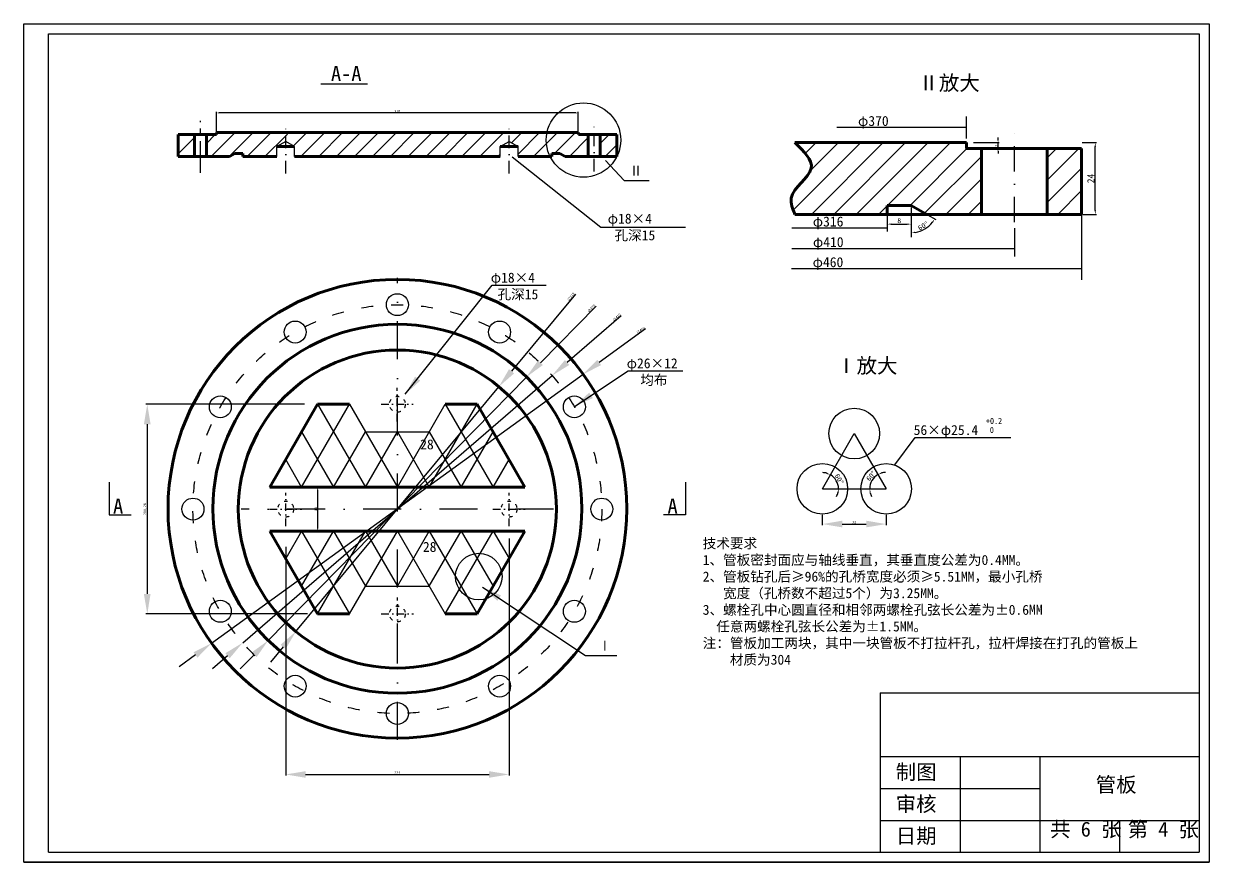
# Model space of a CAD drawing. Header units: millimetres. Extents: x 587 to 7218, y 317 to 4068.
# Drawn here: x 4081 to 5270, y 746 to 1587 of the extents above; entities that cross this region are included whole.
import ezdxf

# ---------------------------------------------------------------- set-up
doc = ezdxf.new("R2010")
doc.units = ezdxf.units.MM
for name, pattern in [('ACAD_ISO03W100', [30, 12, -18]), ('CENTER', [50.8, 31.75, -6.35, 6.35, -6.35]), ('DASHDOTX2', [50.8, 25.4, -12.7, 0, -12.7])]:
    doc.linetypes.add(name, pattern=pattern)
doc.dimstyles.new('ISO-25', dxfattribs={"dimtxt": 2.5, "dimasz": 2.5, "dimexe": 1.25, "dimexo": 0.625, "dimtad": 1, "dimtxsty": 'Standard', "dimcen": 2.5, "dimadec": 0, "dimazin": 0, "dimtfac": 1, "dimtmove": 0, "dimatfit": 3, "dimfxl": 0, "dimarcsym": 0})
doc.dimstyles.new('小标注', dxfattribs={"dimtxt": 3, "dimasz": 2, "dimexe": 1.25, "dimexo": 1, "dimgap": 1, "dimtad": 1, "dimtxsty": 'Standard', "dimcen": 2.5, "dimadec": 0, "dimazin": 0, "dimtfac": 1, "dimtmove": 0, "dimatfit": 3, "dimfxl": 0, "dimarcsym": 0})
pattern_1 = [(45, (416.811, -2272.231), (-8.980256, 8.980256), [])]

# ---------------------------------------------------------------- blocks, each defined once
blk = doc.blocks.new('*D85')
at = {"color": 0, "lineweight": -2}
for start, end in [(120, 180), (92.079, 106.0395), (193.9605, 207.921)]:
    blk.add_arc((4945.7, 1120.8), 16.5, start, end, dxfattribs=at)
at = {"color": 0}
for points in [[(4941.4, 1136), (4940.9, 1137.2), (4937.5, 1135)], [(4929.1, 1116.7), (4930.4, 1116.9), (4929.2, 1120.8)]]:
    blk.add_solid(points, dxfattribs=at)
at = {"layer": 'Defpoints', "color": 0}
for p in [(4913.7, 1176.2), (4881.7, 1120.8), (4930.2, 1126.4), (4945.7, 1120.8), (4945.7, 1120.8)]:
    blk.add_point(p, dxfattribs=at)
at = {"color": 0, "insert": (4930.5, 1133.7), "char_height": 5, "attachment_point": 5, "rotation": 49.6714}
blk.add_mtext('60°', dxfattribs=at)
blk = doc.blocks.new('*D92')
at = {"color": 0, "lineweight": -2}
for p, q in [((4704.5, 1281.2), (4658, 1247.5)), ((4269.2, 965.9), (4641.8, 1235.7)), ((4253, 954.2), (4236.8, 942.4))]:
    blk.add_line(p, q, dxfattribs=at)
at = {"color": 0}
for points in [[(4656, 1250.2), (4659.9, 1244.8), (4641.8, 1235.7)], [(4251.1, 956.9), (4255, 951.5), (4269.2, 965.9)]]:
    blk.add_solid(points, dxfattribs=at)
at = {"layer": 'Defpoints', "color": 0}
for p in [(4641.8, 1235.7), (4269.2, 965.9)]:
    blk.add_point(p, dxfattribs=at)
at = {"color": 0, "insert": (4699.4, 1279.8), "char_height": 2.5, "attachment_point": 5, "rotation": 35.9167}
blk.add_mtext('∅460', dxfattribs=at)
blk = doc.blocks.new('*D93')
at = {"color": 0, "lineweight": -2}
for p, q in [((4680.1, 1294.4), (4625.8, 1247.5)), ((4300.4, 966.4), (4610.7, 1234.4)), ((4285.2, 953.4), (4270.1, 940.3))]:
    blk.add_line(p, q, dxfattribs=at)
at = {"color": 0}
for points in [[(4623.6, 1250), (4628, 1245), (4610.7, 1234.4)], [(4283, 955.9), (4287.4, 950.9), (4300.4, 966.4)]]:
    blk.add_solid(points, dxfattribs=at)
at = {"layer": 'Defpoints', "color": 0}
for p in [(4610.7, 1234.4), (4300.4, 966.4)]:
    blk.add_point(p, dxfattribs=at)
at = {"color": 0, "insert": (4675.4, 1292.8), "char_height": 2.5, "attachment_point": 5, "rotation": 40.8136}
blk.add_mtext('∅410', dxfattribs=at)
blk = doc.blocks.new('*D94')
at = {"color": 0, "lineweight": -2}
for p, q in [((4654.8, 1304.1), (4599, 1247.2)), ((4326, 968.7), (4585, 1232.9)), ((4312, 954.4), (4298, 940.1))]:
    blk.add_line(p, q, dxfattribs=at)
at = {"color": 0}
for points in [[(4596.6, 1249.5), (4601.4, 1244.9), (4585, 1232.9)], [(4309.6, 956.8), (4314.4, 952.1), (4326, 968.7)]]:
    blk.add_solid(points, dxfattribs=at)
at = {"layer": 'Defpoints', "color": 0}
for p in [(4585, 1232.9), (4326, 968.7)]:
    blk.add_point(p, dxfattribs=at)
at = {"color": 0, "insert": (4650, 1301.8), "char_height": 2.5, "attachment_point": 5, "rotation": 45.5688}
blk.add_mtext('∅370', dxfattribs=at)
blk = doc.blocks.new('*D95')
at = {"color": 0, "lineweight": -2}
for p, q in [((4634.1, 1315.9), (4570.1, 1238.6)), ((4353.7, 977.6), (4557.3, 1223.2)), ((4341, 962.2), (4328.2, 946.8))]:
    blk.add_line(p, q, dxfattribs=at)
at = {"color": 0}
for points in [[(4567.5, 1240.8), (4572.6, 1236.5), (4557.3, 1223.2)], [(4338.4, 964.4), (4343.5, 960.1), (4353.7, 977.6)]]:
    blk.add_solid(points, dxfattribs=at)
at = {"layer": 'Defpoints', "color": 0}
for p in [(4557.3, 1223.2), (4353.7, 977.6)]:
    blk.add_point(p, dxfattribs=at)
at = {"color": 0, "insert": (4629.6, 1313.4), "char_height": 2.5, "attachment_point": 5, "rotation": 50.3439}
blk.add_mtext('∅319', dxfattribs=at)
blk = doc.blocks.new('*D73')
at = {"color": 0, "lineweight": -2}
for p, q in [((4362.3, 1205.6), (4203.4, 1205.6)), ((4204.7, 1185.6), (4204.7, 1015.3)), ((4365.5, 995.3), (4203.4, 995.3))]:
    blk.add_line(p, q, dxfattribs=at)
at = {"color": 0}
for points in [[(4201.3, 1185.6), (4208, 1185.6), (4204.7, 1205.6)], [(4201.3, 1015.3), (4208, 1015.3), (4204.7, 995.3)]]:
    blk.add_solid(points, dxfattribs=at)
at = {"layer": 'Defpoints', "color": 0}
for p in [(4363, 1205.6), (4204.7, 995.3), (4366.1, 995.3)]:
    blk.add_point(p, dxfattribs=at)
at = {"color": 0, "insert": (4202.6, 1100.4), "char_height": 2.5, "attachment_point": 5, "rotation": 90}
blk.add_mtext('210,28', dxfattribs=at)
blk = doc.blocks.new('*D74')
at = {"color": 0, "lineweight": -2}
for p, q in [((4567.5, 1071.1), (4567.5, 833.1)), ((4343.5, 1062.6), (4343.5, 833.1)), ((4363.5, 834.3), (4547.5, 834.3))]:
    blk.add_line(p, q, dxfattribs=at)
at = {"color": 0}
for points in [[(4363.5, 837.6), (4363.5, 831), (4343.5, 834.3)], [(4547.5, 837.6), (4547.5, 831), (4567.5, 834.3)]]:
    blk.add_solid(points, dxfattribs=at)
at = {"layer": 'Defpoints', "color": 0}
for p in [(4567.5, 1071.7), (4343.5, 1063.2), (4567.5, 834.3)]:
    blk.add_point(p, dxfattribs=at)
at = {"color": 0, "insert": (4455.5, 836.2), "char_height": 2.5, "attachment_point": 5}
blk.add_mtext('224', dxfattribs=at)
blk = doc.blocks.new('*D75')
at = {"color": 0, "lineweight": -2}
for p, q in [((5033.2, 1468), (5059.2, 1468)), ((5057.9, 1470.5), (5057.9, 1473)), ((5057.9, 1462), (5057.9, 1468)), ((5027.5, 1462), (5059.2, 1462)), ((5057.9, 1459.5), (5057.9, 1457))]:
    blk.add_line(p, q, dxfattribs=at)
at = {"color": 0}
for points in [[(5057.5, 1470.5), (5058.4, 1470.5), (5057.9, 1468)], [(5057.5, 1459.5), (5058.4, 1459.5), (5057.9, 1462)]]:
    blk.add_solid(points, dxfattribs=at)
at = {"layer": 'Defpoints', "color": 0}
for p in [(5032.6, 1468), (5057.9, 1468), (5026.9, 1462)]:
    blk.add_point(p, dxfattribs=at)
at = {"color": 0, "insert": (5056.1, 1465), "char_height": 2.5, "attachment_point": 5, "rotation": 90}
blk.add_mtext('2', dxfattribs=at)
blk = doc.blocks.new('*D105')
at = {"color": 0, "lineweight": -2}
for p, q in [((5142.2, 1468), (5156.7, 1468)), ((5155.4, 1400), (5155.4, 1464)), ((5142.8, 1396), (5156.7, 1396))]:
    blk.add_line(p, q, dxfattribs=at)
at = {"color": 0}
for points in [[(5154.8, 1464), (5156.1, 1464), (5155.4, 1468)], [(5154.8, 1400), (5156.1, 1400), (5155.4, 1396)]]:
    blk.add_solid(points, dxfattribs=at)
at = {"layer": 'Defpoints', "color": 0}
for p in [(5141.2, 1468), (5155.4, 1468), (5141.8, 1396)]:
    blk.add_point(p, dxfattribs=at)
at = {"color": 0, "insert": (5150.9, 1432), "char_height": 7, "attachment_point": 5, "rotation": 90}
blk.add_mtext('24', dxfattribs=at)
blk = doc.blocks.new('*D106')
at = {"color": 0, "lineweight": -2}
blk.add_line((4987.2, 1395.5), (4995.5, 1390.8), dxfattribs=at)
blk.add_arc((4970.8, 1405), 27.3, 278.4134, 321.5866, dxfattribs=at)
at = {"color": 0}
for points in [[(4991.6, 1388.4), (4992.7, 1387.7), (4994.4, 1391.4)], [(4974.8, 1377.4), (4974.7, 1378.7), (4970.8, 1377.7)]]:
    blk.add_solid(points, dxfattribs=at)
at = {"layer": 'Defpoints', "color": 0}
for p in [(4970.8, 1405), (4970.8, 1405), (4986.4, 1396), (4980.1, 1379.4), (4970.8, 1342.8)]:
    blk.add_point(p, dxfattribs=at)
at = {"color": 0, "insert": (4982.7, 1384.4), "char_height": 5, "attachment_point": 5, "rotation": 30}
blk.add_mtext('60°', dxfattribs=at)
blk = doc.blocks.new('*D107')
at = {"color": 0, "lineweight": -2}
for p, q in [((4946.8, 1395), (4946.8, 1385)), ((4970.8, 1402.8), (4970.8, 1385)), ((4950.8, 1386.2), (4966.8, 1386.2))]:
    blk.add_line(p, q, dxfattribs=at)
at = {"color": 0}
for points in [[(4950.8, 1386.9), (4950.8, 1385.6), (4946.8, 1386.2)], [(4966.8, 1386.9), (4966.8, 1385.6), (4970.8, 1386.2)]]:
    blk.add_solid(points, dxfattribs=at)
at = {"layer": 'Defpoints', "color": 0}
for p in [(4970.8, 1403.8), (4946.8, 1396), (4970.8, 1386.2)]:
    blk.add_point(p, dxfattribs=at)
at = {"color": 0, "insert": (4958.8, 1389.7), "char_height": 5, "attachment_point": 5}
blk.add_mtext('8', dxfattribs=at)
blk = doc.blocks.new('*D80')
at = {"color": 0, "lineweight": -2}
for p, q in [((4274, 1478.7), (4274, 1499)), ((4637, 1478.7), (4637, 1499)), ((4634.5, 1497.7), (4276.5, 1497.7))]:
    blk.add_line(p, q, dxfattribs=at)
at = {"color": 0}
for points in [[(4276.5, 1498.1), (4276.5, 1497.3), (4274, 1497.7)], [(4634.5, 1498.1), (4634.5, 1497.3), (4637, 1497.7)]]:
    blk.add_solid(points, dxfattribs=at)
at = {"layer": 'Defpoints', "color": 0}
for p in [(4274, 1497.7), (4274, 1478.1), (4637, 1478.1)]:
    blk.add_point(p, dxfattribs=at)
at = {"color": 0, "insert": (4455.5, 1499.6), "char_height": 2.5, "attachment_point": 5}
blk.add_mtext('370', dxfattribs=at)
blk = doc.blocks.new('*D81')
at = {"color": 0, "lineweight": -2}
for p, q in [((4374.9, 1122.4), (4374.3, 1122.4)), ((4375.5, 1119.9), (4375.5, 1080.9)), ((4374.9, 1078.4), (4374.3, 1078.4))]:
    blk.add_line(p, q, dxfattribs=at)
at = {"color": 0}
for points in [[(4375.1, 1119.9), (4375.9, 1119.9), (4375.5, 1122.4)], [(4375.1, 1080.9), (4375.9, 1080.9), (4375.5, 1078.4)]]:
    blk.add_solid(points, dxfattribs=at)
at = {"layer": 'Defpoints', "color": 0}
for p in [(4375.5, 1122.4), (4375.5, 1078.4), (4375.5, 1078.4)]:
    blk.add_point(p, dxfattribs=at)
at = {"color": 0, "insert": (4373.6, 1100.4), "char_height": 2.5, "attachment_point": 5, "rotation": 90}
blk.add_mtext('44', dxfattribs=at)
blk = doc.blocks.new('*D82')
at = {"color": 0, "lineweight": -2}
for p, q in [((4881.7, 1094.7), (4881.7, 1084.2)), ((4945.7, 1094.7), (4945.7, 1084.2)), ((4901.7, 1085.4), (4925.7, 1085.4))]:
    blk.add_line(p, q, dxfattribs=at)
at = {"color": 0}
for points in [[(4901.7, 1088.8), (4901.7, 1082.1), (4881.7, 1085.4)], [(4925.7, 1088.8), (4925.7, 1082.1), (4945.7, 1085.4)]]:
    blk.add_solid(points, dxfattribs=at)
at = {"layer": 'Defpoints', "color": 0}
for p in [(4881.7, 1095.4), (4945.7, 1095.4), (4945.7, 1085.4)]:
    blk.add_point(p, dxfattribs=at)
at = {"color": 0, "insert": (4913.7, 1087.3), "char_height": 2.5, "attachment_point": 5}
blk.add_mtext('32', dxfattribs=at)
blk = doc.blocks.new('*D108')
at = {"color": 0, "lineweight": -2}
for start, end in [(74.2112, 88.4224), (0, 60), (331.5776, 345.7888)]:
    blk.add_arc((4881.7, 1120.8), 16.2, start, end, dxfattribs=at)
at = {"color": 0}
for points in [[(4886.4, 1136.9), (4885.8, 1135.7), (4889.8, 1134.8)], [(4896.7, 1116.9), (4898, 1116.7), (4897.9, 1120.8)]]:
    blk.add_solid(points, dxfattribs=at)
at = {"layer": 'Defpoints', "color": 0}
for p in [(4913.7, 1176.2), (4881.7, 1120.8), (4881.7, 1120.8), (4896.9, 1126.3), (4945.7, 1120.8)]:
    blk.add_point(p, dxfattribs=at)
at = {"color": 0, "insert": (4898.7, 1130.6), "char_height": 5, "attachment_point": 5, "rotation": 300}
blk.add_mtext('60°', dxfattribs=at)

msp = doc.modelspace()

# ---------------------------------------------------------------- hatches: boundary and pattern name
at = {"ltscale": 0.5}
h = msp.add_hatch(dxfattribs=at)
h.set_pattern_fill('ANSI31', color=256, scale=4, style=0)
h.set_pattern_definition(pattern_1)
h.paths.add_polyline_path([(4235.514, 1454.096), (4252.014, 1454.096), (4252.014, 1476.096), (4235.514, 1476.096)])
h.paths.add_polyline_path([(4287.318, 1454.096), (4292.514, 1457.096), (4300.514, 1457.096), (4300.514, 1454.096), (4334.514, 1454.096), (4334.514, 1464.096), (4343.514, 1469.096), (4343.514, 1478.096), (4274.014, 1478.096), (4274.014, 1476.096), (4264.014, 1476.096), (4264.014, 1454.096)])
h = msp.add_hatch(dxfattribs=at)
h.set_pattern_fill('ANSI31', color=256, scale=4, style=0)
h.set_pattern_definition(pattern_1)
h.paths.add_polyline_path([(4558.514, 1464.096), (4567.514, 1469.096), (4567.514, 1478.096), (4343.514, 1478.096), (4343.514, 1469.096), (4352.514, 1464.096), (4352.514, 1454.096), (4558.514, 1454.096)])
h = msp.add_hatch(dxfattribs=at)
h.set_pattern_fill('ANSI31', color=256, scale=4, style=0)
h.set_pattern_definition(pattern_1)
h.paths.add_polyline_path([(4604.902, 1470.548, -0.05101016), (4605.675, 1478.096), (4567.514, 1478.096), (4567.514, 1469.096), (4576.514, 1464.096), (4576.514, 1454.096), (4608.729, 1454.096, -0.11475779)])
h.paths.add_polyline_path([(4618.514, 1457.096), (4623.71, 1454.096), (4647.014, 1454.096), (4647.014, 1476.096), (4637.014, 1476.096), (4637.014, 1478.096), (4605.675, 1478.096, 0.05101016), (4604.902, 1470.548, 0.11475779), (4608.729, 1454.096), (4610.514, 1454.096), (4610.514, 1457.096)])
h.paths.add_polyline_path([(4659.014, 1454.096), (4675.514, 1454.096), (4675.514, 1476.096), (4659.014, 1476.096)])
h = msp.add_hatch()
h.set_pattern_fill('ANSI31', color=256, scale=5, style=0)
h.set_pattern_definition([(45, (416.811, -2272.231), (-11.22532, 11.22532), [])])
edge = h.paths.add_edge_path()
edge.add_line((4946.773, 1405.013), (4970.773, 1405.013))
edge.add_line((4970.773, 1405.013), (4986.362, 1396.013))
edge.add_line((4986.362, 1396.013), (5041.273, 1396.013))
edge.add_line((5041.273, 1396.013), (5041.273, 1462.013))
edge.add_line((5041.273, 1462.013), (5026.273, 1462.013))
edge.add_line((5026.273, 1462.013), (5026.273, 1468.013))
edge.add_line((5026.273, 1468.013), (4854.155, 1468.013))
edge.add_spline(control_points=[(4854.155, 1468.013), (4863.058, 1459.208), (4882.529, 1439.949), (4845.629, 1420.082), (4851.123, 1400.611), (4854.155, 1396.013)], knot_values=[0, 0, 0, 0, 30.53214708, 66.77790215, 83.3002157, 83.3002157, 83.3002157, 83.3002157], degree=3, periodic=0)
edge.add_line((4854.155, 1396.013), (4946.773, 1396.013))
edge.add_line((4946.773, 1396.013), (4946.773, 1405.013))
h.paths.add_polyline_path([(5141.773, 1462.013), (5107.273, 1462.013), (5107.273, 1396.013), (5141.773, 1396.013)])

# ---------------------------------------------------------------- linework, layer by layer
for p, q in [((4105.779, 756.219), (4105.779, 1577.219)), ((4105.779, 1577.219), (5259.779, 1577.219)), ((5259.779, 1577.219), (5259.779, 756.219)), ((5026.273, 1472.003), (5026.273, 1494.122)), ((4946.773, 1396.013), (4946.773, 1378.782)), ((5141.773, 1396.013), (5141.773, 1330.482)), ((4970.773, 1389.02), (4970.773, 1373.026)), ((5074.273, 1382.289), (5074.273, 1353.853)), ((4327.514, 1122.438), (4375.514, 1205.576)), ((4359.514, 1122.438), (4407.514, 1205.576)), ((4359.514, 1122.438), (4407.514, 1205.576)), ((4375.514, 1205.576), (4423.514, 1122.438)), ((4375.514, 1205.576), (4407.514, 1205.576)), ((4375.514, 1205.576), (4423.514, 1122.438)), ((4407.514, 1205.576), (4455.514, 1122.438)), ((4455.514, 1122.438), (4503.514, 1205.576)), ((4455.514, 1122.438), (4503.514, 1205.576)), ((4487.514, 1122.438), (4535.514, 1205.576)), ((4503.514, 1205.576), (4551.514, 1122.438)), ((4503.514, 1205.576), (4551.514, 1122.438)), ((4503.514, 1205.576), (4551.514, 1122.438)), ((4359.514, 1177.863), (4391.514, 1122.438)), ((4359.514, 1177.863), (4391.514, 1122.438)), ((4391.514, 1122.438), (4423.514, 1177.863)), ((4423.514, 1122.438), (4455.514, 1177.863)), ((4455.514, 1177.863), (4487.514, 1122.438)), ((4487.514, 1177.863), (4519.514, 1122.438)), ((4519.514, 1122.438), (4551.514, 1177.863)), ((4881.707, 1120.771), (4913.707, 1176.196)), ((4913.707, 1176.196), (4945.707, 1120.771)), ((4359.514, 1122.438), (4343.514, 1150.15)), ((4551.514, 1122.438), (4567.514, 1150.15)), ((4343.514, 1122.438), (4567.514, 1122.438)), ((4881.707, 1120.771), (4945.707, 1120.771)), ((4327.514, 1078.438), (4375.514, 995.299)), ((4359.514, 1078.438), (4343.514, 1050.725)), ((4359.514, 1078.438), (4407.514, 995.299)), ((4359.514, 1023.012), (4391.514, 1078.438)), ((4359.514, 1023.012), (4391.514, 1078.438)), ((4359.514, 1078.438), (4407.514, 995.299)), ((4375.514, 995.299), (4423.514, 1078.438)), ((4375.514, 995.299), (4423.514, 1078.438)), ((4391.514, 1078.438), (4423.514, 1023.012)), ((4391.514, 1078.438), (4423.514, 1023.012)), ((4407.514, 995.299), (4455.514, 1078.438)), ((4423.514, 1078.438), (4455.514, 1023.012)), ((4455.514, 1023.012), (4487.514, 1078.438)), ((4455.514, 1078.438), (4503.514, 995.299)), ((4455.514, 1078.438), (4503.514, 995.299)), ((4487.514, 1023.012), (4519.514, 1078.438)), ((4487.514, 1078.438), (4535.514, 995.299)), ((4503.514, 995.299), (4551.514, 1078.438)), ((4503.514, 995.299), (4551.514, 1078.438)), ((4503.514, 995.299), (4551.514, 1078.438)), ((4519.514, 1078.438), (4551.514, 1023.012)), ((4551.514, 1078.438), (4567.514, 1050.725)), ((4939.779, 916.219), (5259.779, 916.219)), ((4939.779, 916.219), (4939.779, 756.219)), ((4939.779, 852.219), (5259.779, 852.219)), ((5019.779, 852.219), (5019.779, 756.219)), ((5099.779, 852.219), (5099.779, 756.219)), ((4939.779, 820.219), (5099.779, 820.219)), ((4939.779, 788.219), (5259.779, 788.219)), ((5179.779, 788.219), (5179.779, 756.219)), ((4105.779, 756.219), (5259.779, 756.219)), ((4080.779, 746.219), (5269.779, 746.219))]:
    msp.add_line(p, q)
for p, q in [((4378.801, 1526.869), (4425.61, 1526.869)), ((4343.514, 1469.096), (4334.514, 1464.096)), ((4334.514, 1454.096), (4334.514, 1464.096)), ((4352.514, 1464.096), (4343.514, 1469.096)), ((4352.514, 1454.096), (4352.514, 1464.096)), ((4558.514, 1464.096), (4567.514, 1469.096)), ((4558.514, 1454.096), (4558.514, 1464.096)), ((4567.514, 1469.096), (4576.514, 1464.096)), ((4576.514, 1454.096), (4576.514, 1464.096)), ((4423.514, 1177.863), (4487.514, 1177.863)), ((4423.514, 1023.012), (4487.514, 1023.012))]:
    msp.add_line(p, q, dxfattribs=at)
at = {"linetype": 'CENTER'}
msp.add_line((4258.014, 1437.753), (4258.014, 1489.734), dxfattribs=at)
at = {"linetype": 'DASHDOTX2', "ltscale": 0.5}
for p, q in [((4653.014, 1439.042), (4653.014, 1487.593)), ((4343.514, 1437.042), (4343.514, 1485.593)), ((4567.514, 1437.042), (4567.514, 1485.593))]:
    msp.add_line(p, q, dxfattribs=at)
at = {"lineweight": 60}
for p, q in [((4235.514, 1476.096), (4235.514, 1454.096)), ((4235.514, 1476.096), (4274.014, 1476.096)), ((4252.014, 1454.096), (4252.014, 1476.096)), ((4264.014, 1454.096), (4264.014, 1476.096)), ((4274.014, 1478.096), (4274.014, 1476.096)), ((4274.014, 1478.096), (4637.014, 1478.096)), ((4637.014, 1478.096), (4637.014, 1476.096)), ((4637.014, 1476.096), (4675.514, 1476.096)), ((4647.014, 1454.096), (4647.014, 1476.096)), ((4659.014, 1454.096), (4659.014, 1476.096)), ((4675.514, 1454.096), (4675.514, 1476.096)), ((4352.514, 1464.096), (4334.514, 1464.096)), ((4558.514, 1464.096), (4576.514, 1464.096)), ((4854.155, 1468.013), (5026.273, 1468.013)), ((5026.273, 1468.013), (5026.273, 1462.013)), ((4235.514, 1454.096), (4287.318, 1454.096)), ((4292.514, 1457.096), (4287.318, 1454.096)), ((4300.514, 1457.096), (4292.514, 1457.096)), ((4300.514, 1454.096), (4300.514, 1457.096)), ((4300.514, 1454.096), (4334.514, 1454.096)), ((4352.514, 1454.096), (4558.514, 1454.096)), ((4576.514, 1454.096), (4610.514, 1454.096)), ((4610.514, 1457.096), (4618.514, 1457.096)), ((4610.514, 1454.096), (4610.514, 1457.096)), ((4618.514, 1457.096), (4623.71, 1454.096)), ((4623.71, 1454.096), (4675.514, 1454.096)), ((5026.273, 1462.013), (5141.773, 1462.013)), ((5041.273, 1396.013), (5041.273, 1462.013)), ((5107.273, 1462.013), (5107.273, 1396.013)), ((5141.773, 1396.013), (5141.773, 1462.013)), ((4946.773, 1396.013), (4946.773, 1405.013)), ((4946.773, 1405.013), (4970.773, 1405.013)), ((4970.773, 1405.013), (4986.362, 1396.013)), ((4854.155, 1396.013), (5141.773, 1396.013)), ((4327.514, 1122.438), (4375.514, 1205.576)), ((4375.514, 1205.576), (4407.514, 1205.576)), ((4503.514, 1205.576), (4535.514, 1205.576)), ((4535.514, 1205.576), (4583.514, 1122.438)), ((4327.514, 1122.438), (4551.514, 1122.438)), ((4583.514, 1122.438), (4327.514, 1122.438)), ((4327.514, 1078.438), (4375.514, 995.299)), ((4583.514, 1078.438), (4327.514, 1078.438)), ((4343.514, 1078.438), (4567.514, 1078.438)), ((4535.514, 995.299), (4583.514, 1078.438)), ((4375.514, 995.299), (4407.514, 995.299)), ((4503.514, 995.299), (4535.514, 995.299))]:
    msp.add_line(p, q, dxfattribs=at)
at = {"linetype": 'DASHDOTX2'}
msp.add_line((5074.273, 1388.155), (5074.273, 1479.673), dxfattribs=at)
at = {"linetype": 'DASHDOTX2', "ltscale": 1.5}
for p, q in [((4455.514, 869.157), (4455.514, 1332.46)), ((4612.014, 1100.438), (4299.014, 1100.438))]:
    msp.add_line(p, q, dxfattribs=at)
at = {"linetype": 'DASHDOTX2', "ltscale": 0.3}
for p, q in [((4455.417, 1188.38), (4455.417, 1221.977)), ((4439.321, 1205.576), (4471.514, 1205.576)), ((4343.514, 1083.242), (4343.514, 1116.838)), ((4567.514, 1083.242), (4567.514, 1116.838)), ((4327.417, 1100.438), (4359.611, 1100.438)), ((4551.417, 1100.438), (4583.611, 1100.438)), ((4455.514, 978.103), (4455.514, 1011.7)), ((4439.417, 995.299), (4471.611, 995.299))]:
    msp.add_line(p, q, dxfattribs=at)
msp.add_lwpolyline([(4080.779, 1587.219), (5269.779, 1587.219), (5269.779, 746.219), (4080.779, 746.219)], close=True)
for centre, radius in [((4642.185, 1470.548), 37.282), ((4455.514, 1305.438), 11), ((4353.014, 1277.973), 11), ((4558.014, 1277.973), 11), ((4277.979, 1202.938), 11), ((4633.049, 1202.938), 11), ((4471.514, 1205.576), 1.818989403545856e-12), ((4913.707, 1176.196), 25.4), ((4881.707, 1120.771), 25.4), ((4945.707, 1120.771), 25.4), ((4250.514, 1100.438), 11), ((4660.514, 1100.438), 11), ((4537.194, 1032.732), 23.354), ((4277.979, 997.938), 11), ((4633.049, 997.938), 11), ((4353.014, 922.902), 11), ((4558.014, 922.902), 11), ((4455.514, 895.438), 11)]:
    msp.add_circle(centre, radius)
at = {"lineweight": 60}
for centre, radius in [((4455.514, 1100.808), 230), ((4455.514, 1100.808), 185), ((4455.514, 1100.438), 159.5)]:
    msp.add_circle(centre, radius, dxfattribs=at)
at = {"linetype": 'ACAD_ISO03W100'}
msp.add_circle((4455.514, 1100.438), 205, dxfattribs=at)
at = {"linetype": 'ACAD_ISO03W100', "ltscale": 0.3}
for centre in [(4455.514, 1205.576), (4343.514, 1100.438), (4567.514, 1100.438), (4455.514, 995.299)]:
    msp.add_circle(centre, 8, dxfattribs=at)
at = {"lineweight": 60, "end_tangent": (0.55060746, -0.8347643)}
msp.add_spline([(4854.155, 1468.013), (4870.609, 1442.294), (4850.513, 1412.129), (4854.155, 1396.013)], degree=3, dxfattribs=at)

# ---------------------------------------------------------------- texts
at = {"attachment_point": 1}
for s, insert, char_height, width in [('{\\fFangSong_GB2312|b0|i0|c134|p49;\\H1.5x;A-A}', (4388.924, 1544.799), 10, 751.11111), ('{\\fFangSong_GB2312|b0|i0|c134|p49;\\H1.5x;Ⅱ放大}', (4978.179, 1535.341), 10, 751.11111), ('{\\fFangSong_GB2312|b0|i0|c134|p49;φ370}', (4917.478, 1494.717), 10, 751.11111), ('{\\fFangSong_GB2312|b0|i0|c134|p49;Ⅱ}', (4687.904, 1444.934), 10, 751.11111), ('{\\fFangSong_GB2312|b0|i0|c134|p49;φ18×4 \\P 孔深15\\P  }', (4666.464, 1396.75), 10, 751.11111), ('{\\fFangSong_GB2312|b0|i0|c134|p49;φ316}', (4872.137, 1393.83), 10, 751.11111), ('{\\fFangSong_GB2312|b0|i0|c134|p49;φ410}', (4872.27, 1373.263), 10, 751.11111), ('{\\fFangSong_GB2312|b0|i0|c134|p49;φ460}', (4872.005, 1353.079), 10, 751.11111), ('{\\fFangSong_GB2312|b0|i0|c134|p49;φ18×4\\P 孔深15}', (4549.177, 1337.588), 10, 751.11111), ('{\\fFangSong_GB2312|b0|i0|c134|p49;φ26×12\\P  均布}', (4685.492, 1251.658), 10, 751.11111), ('{\\fFangSong_GB2312|b0|i0|c134|p49;\\H1.5x;Ⅰ放大}', (4895.606, 1251.795), 10, 751.11111), ('{\\fFangSong_GB2312|b0|i0|c134|p49;\\H0.6x;+0.2}', (5045.754, 1191.87), 10, 751.11111), ('{\\fFangSong_GB2312|b0|i0|c134|p49;56×φ25.4}', (4973.295, 1184.749), 10, 751.11111), ('{\\fFangSong_GB2312|b0|i0|c134|p49;\\H0.6x; 0}', (5045.596, 1182.765), 10, 751.11111), ('{\\fFangSong_GB2312|b0|i0|c134|p49;\\H0.5x;28}', (4478.405, 1170.35), 20, 751.11111), ('{\\fFangSong_GB2312|b0|i0|c134|p49;\\H1.5x;A}', (4170.38, 1110.957), 10, 751.11111), ('{\\fFangSong_GB2312|b0|i0|c134|p49;\\H1.5x;A}', (4726.441, 1110.957), 10, 751.11111), ('{\\fFangSong_GB2312|b0|i0|c134|p49;\\H0.6667x;技术要求\\P1、管板密封面应与轴线垂直，其垂直度公差为0.4MM。\\P2、管板钻孔后≥96%的孔桥宽度必须≥5.51MM，最小孔桥\\P   宽度（孔桥数不超过5个）为3.25MM。\\P3、螺栓孔中心圆直径和相邻两螺栓孔弦长公差为±0.6MM\\P  任意两螺栓孔弦长公差为±1.5MM。\\P注：管板加工两块，其中一块管板不打拉杆孔，拉杆焊接在打孔的管板上\\P    材质为304}', (4761.74, 1071.121), 15, 3833.01462), ('{\\fFangSong_GB2312|b0|i0|c134|p49;\\H0.5x;28}', (4481.13, 1067.536), 20, 751.11111), ('{\\fFangSong_GB2312|b0|i0|c134|p49;Ⅰ}', (4656.76, 968.401), 10, 751.11111), ('{\\fFangSong_GB2312|b0|i0|c134|p49;\\H1.5x;制图}', (4955.314, 844.243), 10, 751.11111), ('{\\fFangSong_GB2312|b0|i0|c134|p49;\\H1.5x;管板}', (5155.916, 831.569), 10, 751.11111), ('{\\fFangSong_GB2312|b0|i0|c134|p49;\\H1.5x;审核}', (4955.314, 812.243), 10, 751.11111), ('{\\fFangSong_GB2312|b0|i0|c134|p49;\\H0.75x;共 6 张}', (5110.155, 786.969), 20, 1502.22222), ('{\\fFangSong_GB2312|b0|i0|c134|p49;\\H0.75x;第 4 张}', (5187.866, 786.783), 20, 1502.22222), ('{\\fFangSong_GB2312|b0|i0|c134|p49;\\H1.5x;日期}', (4955.314, 780.243), 10, 751.11111)]:
    msp.add_mtext(s, dxfattribs=dict(at, insert=insert, char_height=char_height, width=width))

# ---------------------------------------------------------------- dimensions: what is measured, and where the dimension line sits
dim = msp.add_linear_dim(base=(4274.014, 1497.72), p1=(4637.014, 1478.096), p2=(4274.014, 1478.096), text='370', dimstyle='ISO-25')
dim.commit()
dim.dimension.update_dxf_attribs({"geometry": '*D80', "text_midpoint": (4455.514, 1499.595)})
for base, p1, p2, text, dimstyle, override, picture, middle in [((5057.937, 1468.013), (5026.898, 1462.013), (5032.611, 1468.013), '2', 'ISO-25', {"dimcen": 71.581802}, '*D75', (5056.062, 1465.013)), ((5155.423, 1468.013), (5141.773, 1396.013), (5141.248, 1468.013), '24', '小标注', {"dimtxt": 7, "dimasz": 4}, '*D105', (5150.923, 1432.013))]:
    dim = msp.add_linear_dim(base=base, p1=p1, p2=p2, angle=90, text=text, dimstyle=dimstyle, override=override)
    dim.commit()
    dim.dimension.update_dxf_attribs({"geometry": picture, "text_midpoint": middle})
for base, p1, p2, text, dimstyle, override, picture, middle in [((4970.773, 1386.234), (4946.773, 1396.013), (4970.773, 1403.774), '8', '小标注', {"dimtxt": 5, "dimasz": 4}, '*D107', (4958.773, 1389.734)), ((4945.707, 1085.419), (4881.707, 1095.371), (4945.707, 1095.371), '32', 'ISO-25', {"dimasz": 20}, '*D82', (4913.707, 1087.294))]:
    dim = msp.add_linear_dim(base=base, p1=p1, p2=p2, text=text, dimstyle=dimstyle, override=override)
    dim.commit()
    dim.dimension.update_dxf_attribs({"geometry": picture, "text_midpoint": middle})
for base, line1, line2, picture, middle in [((4980.098, 1379.393), ((4970.773, 1405.013), (4970.773, 1342.758)), ((4970.773, 1405.013), (4986.362, 1396.013)), '*D106', (4982.655, 1384.432)), ((4896.9, 1126.301), ((4881.707, 1120.771), (4913.707, 1176.196)), ((4881.707, 1120.771), (4945.707, 1120.771)), '*D108', (4898.74, 1130.605))]:
    dim = msp.add_angular_dim_2l(base=base, line1=line1, line2=line2, dimstyle='小标注', override={"dimtxt": 5, "dimasz": 4})
    dim.commit()
    dim.dimension.update_dxf_attribs({"geometry": picture, "text_midpoint": middle})
for p1, p2, picture, middle in [((4353.724, 977.64), (4557.303, 1223.235), '*D95', (4631.039, 1312.188)), ((4300.362, 966.45), (4610.666, 1234.426), '*D93', (4676.662, 1291.419)), ((4326.004, 968.701), (4585.024, 1232.915), '*D94', (4651.316, 1300.537)), ((4269.244, 965.889), (4641.784, 1235.728), '*D92', (4700.487, 1278.248))]:
    dim = msp.add_diameter_dim_2p(p1=p1, p2=p2, dimstyle='ISO-25', override={"dimasz": 20})
    dim.commit()
    dim.dimension.update_dxf_attribs({"geometry": picture, "text_midpoint": middle, "dimtype": 163})
dim = msp.add_linear_dim(base=(4204.653, 995.299), p1=(4362.959, 1205.576), p2=(4366.089, 995.299), angle=90, dimstyle='ISO-25', override={"dimasz": 20})
dim.commit()
dim.dimension.update_dxf_attribs({"geometry": '*D73', "text_midpoint": (4202.57, 1100.438)})
dim = msp.add_angular_dim_2l(base=(4930.242, 1126.399), line1=((4913.707, 1176.196), (4945.707, 1120.771)), line2=((4881.707, 1120.771), (4945.707, 1120.771)), dimstyle='小标注', override={"dimtxt": 5, "dimasz": 4})
dim.commit()
dim.dimension.update_dxf_attribs({"geometry": '*D85', "text_midpoint": (4933.16, 1131.421), "dimtype": 162})
dim = msp.add_linear_dim(base=(4375.514, 1078.438), p1=(4375.514, 1122.438), p2=(4375.514, 1078.438), angle=90, dimstyle='ISO-25')
dim.commit()
dim.dimension.update_dxf_attribs({"geometry": '*D81', "text_midpoint": (4373.639, 1100.438)})
dim = msp.add_linear_dim(base=(4567.514, 834.312), p1=(4343.514, 1063.179), p2=(4567.514, 1071.736), dimstyle='ISO-25', override={"dimasz": 20})
dim.commit()
dim.dimension.update_dxf_attribs({"geometry": '*D74', "text_midpoint": (4455.514, 836.187)})

# ---------------------------------------------------------------- leaders
for points in [[(5026.273, 1483.062), (4896.368, 1483.062)], [(4664.32, 1450.185), (4683.018, 1429.985), (4708.073, 1429.985)], [(4946.773, 1382.175), (4851.026, 1382.175)], [(5074.273, 1361.609), (4851.159, 1361.609)], [(5141.773, 1341.425), (4850.895, 1341.425)]]:
    msp.add_leader(points, dimstyle='ISO-25')
at = {"ltscale": 0.5}
for points in [[(4570.66, 1453.667), (4659.471, 1383.342), (4744.495, 1383.342)], [(4166.507, 1127.512), (4166.507, 1094.603), (4188.46, 1094.603)], [(4744.521, 1127.512), (4744.521, 1094.603), (4722.568, 1094.603)]]:
    msp.add_leader(points, dimstyle='ISO-25', override={"dimgap": 2, "dimtad": 0, "dimcen": 71.581802}, dxfattribs=at)
for points, override in [([(4463.414, 1215.624), (4550.686, 1325.161), (4604.835, 1325.161)], {"dimasz": 20}), ([(4633.05, 1203.435), (4687.001, 1239.23), (4741.854, 1239.23)], {"dimasz": 20}), ([(4954.297, 1144.674), (4974.804, 1172.321), (5070.841, 1172.321)], {"dimgap": 2, "dimtad": 0}), ([(4540.917, 1022.213), (4644.166, 953.61), (4675.47, 953.61)], {"dimasz": 20})]:
    msp.add_leader(points, dimstyle='ISO-25', override=override)

doc.saveas('drawing.dxf')
